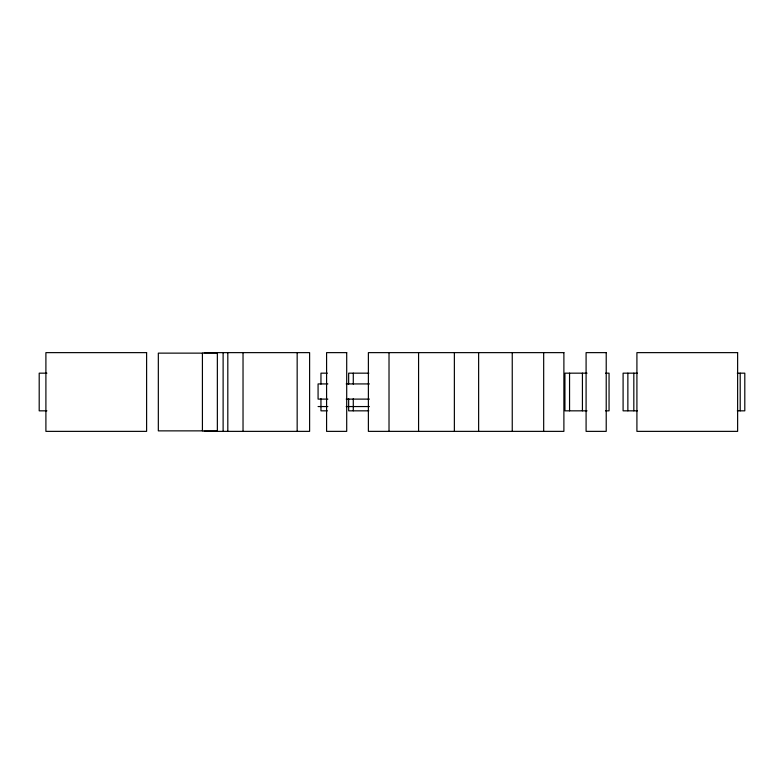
<?xml version="1.0" encoding="UTF-8"?>
<svg xmlns="http://www.w3.org/2000/svg" width="784" height="784" viewBox="0 0 784 784"><rect width="100%" height="100%" fill="white"/><g stroke="black" fill="none" stroke-linecap="round" stroke-linejoin="round"><path stroke-width="1.18" d="M204.173 352.633L309.611 352.633L309.611 431.367L204.173 431.367M46.903 373.164L39.2 373.164L39.2 410.836L46.903 410.836M327.369 373.164L320.97 373.164L320.95 384.101M368.823 373.164L348.655 373.164L348.655 384.101M587.04 373.164L564.931 373.164L564.931 410.836L587.04 410.836M605.552 373.164L609.05 373.164L609.05 410.836L605.552 410.836M637.402 373.164L623.094 373.164L623.094 410.836L637.402 410.836M737.293 373.164L744.8 373.164L744.8 410.836L737.293 410.836M327.849 383.925L318.079 383.925L318.079 399.115L327.849 399.115M346.185 383.925L369.391 383.925M346.185 399.115L369.391 399.115M318.079 406.553L327.849 406.553M346.185 406.553L369.391 406.553M327.369 410.836L320.97 410.836L320.95 398.684M368.823 410.836L348.655 410.836L348.655 398.684M740.204 373.164L740.204 410.836M633.825 373.164L633.825 410.836M627.866 373.164L627.866 410.836M582.424 373.164L582.424 410.836M569.556 373.164L569.556 410.836M543.675 352.633L543.675 431.367M512.246 352.633L512.246 431.367M478.632 352.633L478.632 431.367M454.367 352.633L454.367 431.367M418.578 352.633L418.578 431.367M389.021 352.633L389.021 431.367M353.28 373.164L353.28 384.101M353.28 398.684L353.28 410.836M297.165 352.633L297.165 431.367M243.03 352.633L243.03 431.367M227.811 352.633L227.811 431.367M223.117 352.633L223.117 431.367M202.419 353.133L202.419 430.867M146.608 352.633L45.903 352.633L45.903 431.367L146.608 431.367L146.608 352.633M346.704 352.633L326.585 352.633L326.585 431.367L346.704 431.367L346.704 352.633M563.892 352.633L368.382 352.633L368.382 431.367L563.892 431.367L563.892 352.633M606.218 352.633L586.089 352.633L586.089 431.367L606.218 431.367L606.218 352.633M737.626 352.633L636.912 352.633L636.912 431.367L737.626 431.367L737.626 352.633M217.354 353.133L158.329 353.133L158.329 430.867L217.354 430.867L217.354 353.133"/></g></svg>
